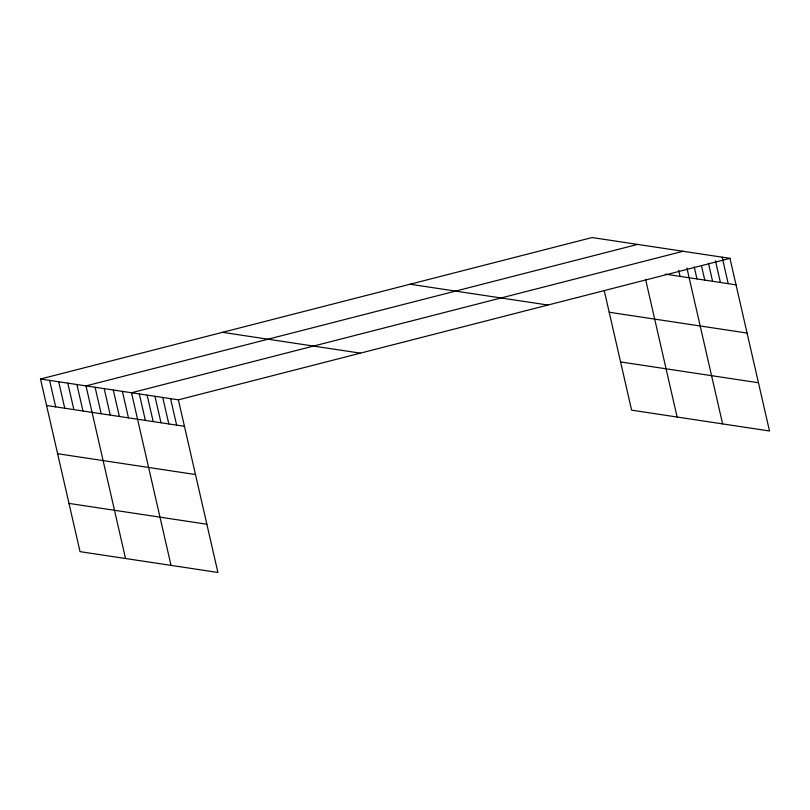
<?xml version="1.0" encoding="UTF-8"?>
<svg xmlns="http://www.w3.org/2000/svg" width="810" height="810" viewBox="0 0 810 810"><rect width="100%" height="100%" fill="white"/><g stroke="black" fill="none" stroke-linecap="round" stroke-linejoin="round"><path stroke-width="1.21" d="M40.5 379.019L178.382 399.836L217.91 572.457L80.038 551.65L40.5 379.019L592.09 237.543L729.962 258.349L769.5 430.981L631.618 410.164L604.23 290.537M637.581 244.407L86.002 385.894L125.54 558.515M683.083 251.272L131.504 392.759L171.031 565.38M178.382 399.836L729.962 258.349M665.263 274.144L736.027 284.826M609.191 312.245L747.073 333.052M410.062 284.229L547.945 305.046M620.581 361.938L758.454 382.745M222.527 332.333L360.399 353.15M46.565 405.496L184.437 426.313M57.611 453.721L195.483 474.538M68.992 503.415L206.864 524.232M722.155 257.175L728.21 283.642M715.443 260.81L720.404 282.467M708.456 263.24L712.587 281.293M701.47 265.67L704.771 280.108M694.21 266.895L696.964 278.934M686.941 268.12L722.621 423.903M678.669 270.358L680.046 276.372M645.58 279.318L677.12 417.028M170.566 398.652L176.631 425.128M162.749 397.477L168.814 423.954M154.943 396.292L160.998 422.769M147.126 395.118L153.191 421.595M139.31 393.933L145.375 420.41M122.401 391.382L128.466 417.859M113.299 390.015L119.364 416.482M104.196 388.638L110.261 415.115M95.104 387.261L101.159 413.738M76.899 384.517L82.964 410.994M67.797 383.14L73.862 409.617M58.705 381.773L64.76 408.24M49.602 380.396L55.667 406.873"/></g></svg>
